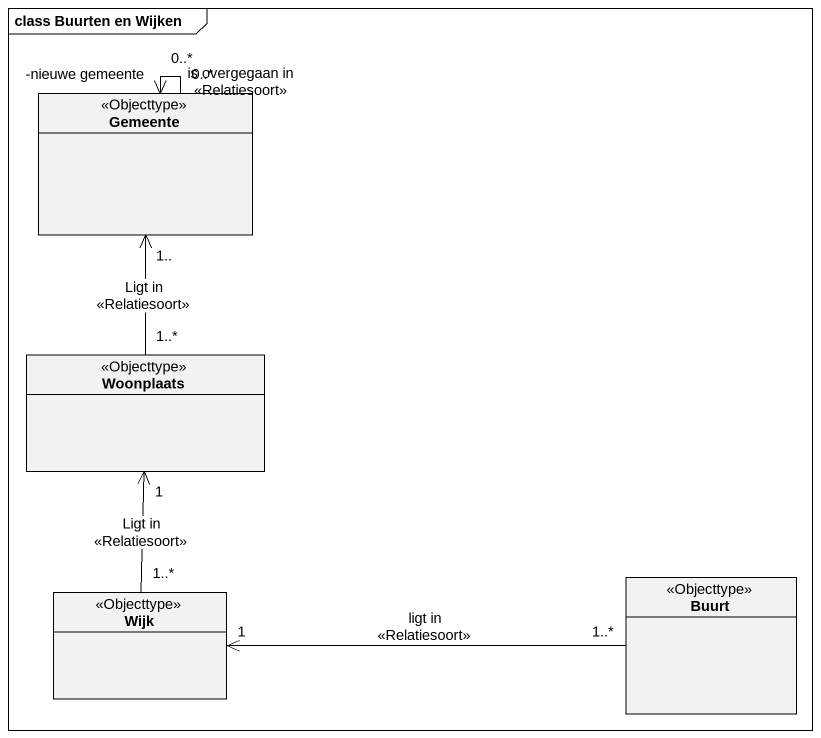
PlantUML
@startuml
mainframe class Buurten en Wijken
hide circle
hide empty members
class Gemeente <<Objecttype>>
class Woonplaats <<Objecttype>>
class Buurt <<Objecttype>>
class Wijk <<Objecttype>>
Gemeente "0..*" --> "-nieuwe gemeente\n0..*" Gemeente : is overgegaan in\n<<Relatiesoort>>
Woonplaats "1..*" -up-> "1.." Gemeente : Ligt in\n<<Relatiesoort>>
Buurt "1..*" -left-> "1" Wijk : ligt in\n<<Relatiesoort>>
Wijk "1..*" -up-> "1" Woonplaats : Ligt in\n<<Relatiesoort>>
@enduml
